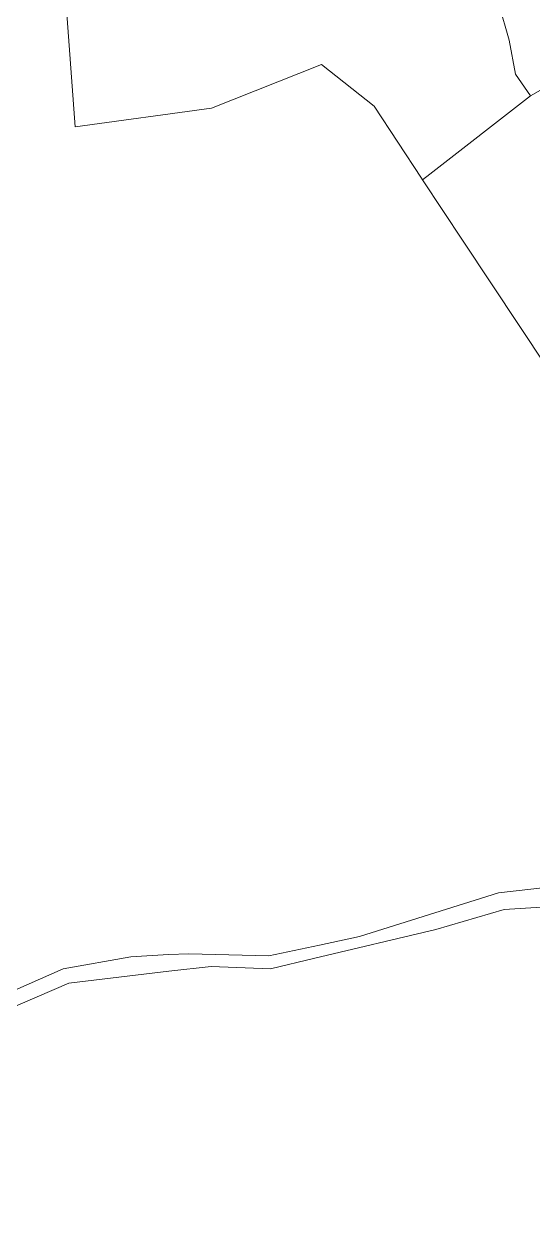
# Model space of a CAD drawing. Header units: metres. Extents: x 543340 to 549474, y 1840490 to 1845220.
# Drawn here: x 546120.4 to 546213.9, y 1842179.2 to 1842399.8 of the extents above; entities that cross this region are included whole.
import ezdxf

# ---------------------------------------------------------------- set-up
doc = ezdxf.new("R2010")
doc.units = ezdxf.units.M
doc.header["$MEASUREMENT"] = 0
doc.layers.add('Level 10', color=7, linetype='Continuous', lineweight=0)

msp = doc.modelspace()

# ---------------------------------------------------------------- linework, layer by layer
at = {"layer": 'Level 10', "color": 7, "lineweight": 0}
msp.add_line((546213.46, 1842386.63), (546234.49, 1842398.89), dxfattribs=at)
at = {"layer": 'Level 10', "color": 7, "lineweight": 0, "flags": 128}
for points in [[(546124.36, 1842454.78), (546129.81, 1842380.93), (546154.87, 1842384.41), (546175.09, 1842392.37), (546184.72, 1842384.73), (546193.43, 1842371.53), (546193.61, 1842371.26)], [(546139.31, 1842446.06), (546149.37, 1842417.51), (546161.11, 1842421.63), (546159.8, 1842423.1), (546172.6, 1842428.55), (546183.78, 1842428.48), (546192.96, 1842432.07), (546196.68, 1842431.62), (546200.03, 1842429.97), (546209.51, 1842396.89), (546210.7, 1842390.65), (546213.46, 1842386.63)], [(546193.61, 1842371.26), (546194.94, 1842372.29), (546213.46, 1842386.63)], [(546193.61, 1842371.26), (546201.08, 1842360), (546226.72, 1842321.35)], [(546093.71, 1842211.51), (546127.64, 1842226.43), (546140.03, 1842228.66), (546147, 1842229.08), (546150.72, 1842229.18), (546165.42, 1842228.8), (546174.72, 1842230.8), (546182.05, 1842232.37), (546207.53, 1842240.37), (546234.55, 1842243.41), (546224.52, 1842271.58), (546238.37, 1842280.06)], [(546219.23, 1842174.11), (546243.21, 1842187.13), (546243.92, 1842187.51), (546241.66, 1842206.1), (546240.25, 1842221.85), (546237.2, 1842235.44), (546230.19, 1842238.66), (546208.62, 1842237.32), (546196.04, 1842233.68), (546173.86, 1842228.38), (546165.67, 1842226.42), (546154.81, 1842226.84), (546147.03, 1842226.02), (546128.68, 1842223.81), (546093.71, 1842208.73)]]:
    msp.add_lwpolyline(points, dxfattribs=at)

doc.saveas('drawing.dxf')
